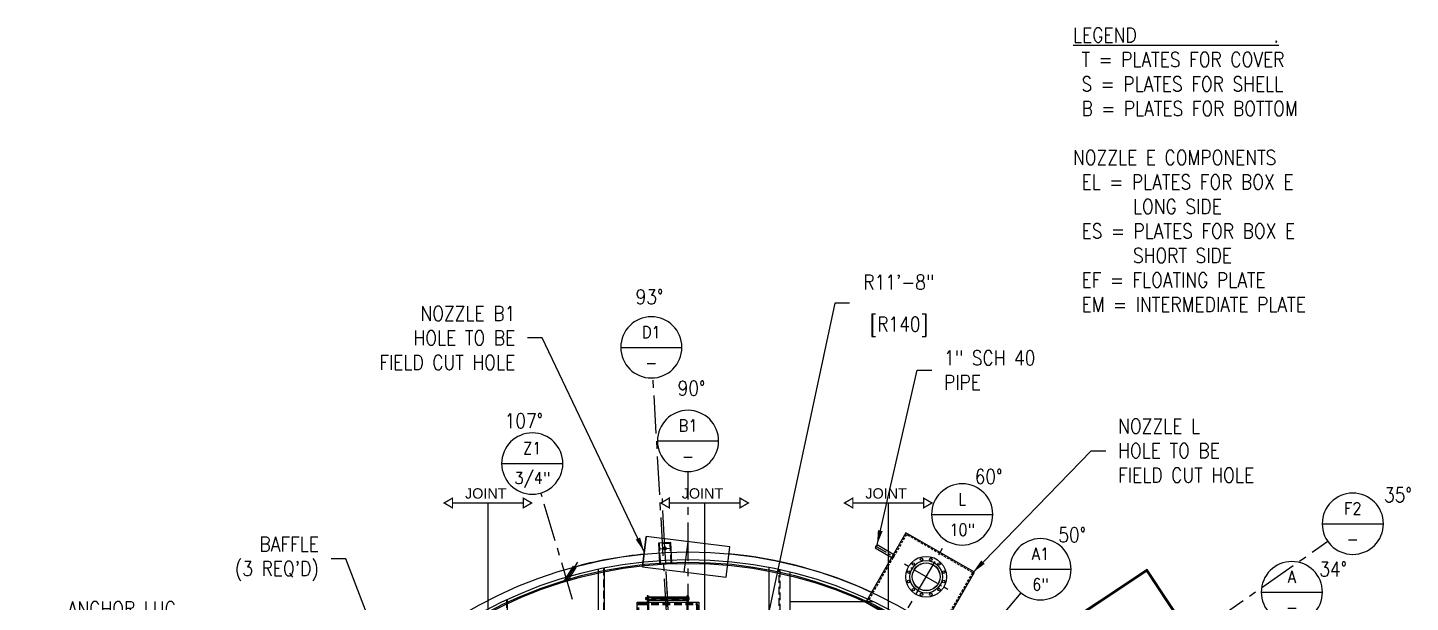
# Model space of a CAD drawing. Extents: x -1889 to 6398, y -470 to 1122.
# Drawn here: x 5309 to 5851, y 659 to 884 of the extents above; entities that cross this region are included whole.
import ezdxf
from ezdxf.enums import TextEntityAlignment as Align

# ---------------------------------------------------------------- set-up
doc = ezdxf.new("R2010")
doc.units = 0
doc.header["$LTSCALE"] = 12
doc.header["$MEASUREMENT"] = 0
doc.header["$PDMODE"] = 33
doc.header["$PDSIZE"] = -0.5
for name, pattern in [('CENTER', [2, 1.25, -0.25, 0.25, -0.25]), ('HIDDEN', [0.375, 0.25, -0.125]), ('PHANTOM2', [1.25, 0.625, -0.125, 0.125, -0.125, 0.125, -0.125])]:
    doc.linetypes.add(name, pattern=pattern)
doc.layers.get('0').update_dxf_attribs({"linetype": 'CONTINUOUS'})
doc.layers.get('Defpoints').update_dxf_attribs({"linetype": 'CONTINUOUS'})
for name, color, linetype in [('08X13_75', 3, 'CONTINUOUS'), ('1 PIPE', 7, 'CONTINUOUS'), ('10T-150-RFSO', 14, 'CONTINUOUS'), ('3-4 PIPE', 7, 'CONTINUOUS'), ('8X35', 3, 'CONTINUOUS'), ('CENTER', 6, 'CENTER'), ('COVER', 3, 'CONTINUOUS'), ('DIM', 1, 'CONTINUOUS'), ('EQUIP', 7, 'CONTINUOUS'), ('GEOM', 7, 'CONTINUOUS'), ('HANDLE', 2, 'CONTINUOUS'), ('HIDDEN', 11, 'HIDDEN'), ('NECK', 242, 'CONTINUOUS'), ('SHELL', 40, 'CONTINUOUS'), ('TEXT', 4, 'CONTINUOUS')]:
    doc.layers.add(name, color=color, linetype=linetype)
doc.styles.add('ROMANS', font='ROMANS.shx', dxfattribs={"width": 0.85, "height": 5.76})
doc.styles.get("Standard").update_dxf_attribs({"font": 'sanss___.ttf'})
doc.dimstyles.get("Standard").update_dxf_attribs({"dimtxt": 0.18, "dimasz": 0.18, "dimexe": 0.18, "dimexo": 0.0625, "dimgap": 0.09, "dimtad": 0, "dimtih": 1, "dimtoh": 1, "dimdec": 4, "dimzin": 0, "dimdsep": 46, "dimtxsty": 'Standard', "dimcen": 0.09, "dimadec": 0, "dimazin": 0, "dimtfac": 1, "dimtdec": 4, "dimtofl": 0, "dimtmove": 0, "dimatfit": 3, "dimfxl": 1, "dimtolj": 1, "dimtzin": 0, "dimarcsym": 0})

# ---------------------------------------------------------------- blocks, each defined once
blk = doc.blocks.new('Nozzle Callout')
blk.add_line((0.25, 0), (-0.25, 0))
blk.add_circle((0, 0), 0.25)
at = {"style": 'ROMANS', "width": 0.9}
for tag, p in [('NZ-ID', (0, 0.125)), ('NZ-SZ', (0, -0.125))]:
    blk.add_attdef(tag, text='', height=0.0975, dxfattribs=at).set_placement(p, align=Align.MIDDLE)
blk = doc.blocks.new('*D60')
at = {"layer": 'Defpoints', "color": 0, "transparency": 16777216}
for p in [(5597.2, 643.72), (5567.91, 506.84)]:
    blk.add_point(p, dxfattribs=at)
at = {"layer": 'DIM', "color": 0, "lineweight": -2, "transparency": 16777216}
for p, q in [((5625.46, 775.86), (5598.4, 649.35)), ((5631.22, 775.86), (5625.46, 775.86))]:
    blk.add_line(p, q, dxfattribs=at)
at = {"layer": 'DIM', "color": 0, "transparency": 16777216}
blk.add_solid([(5597.46, 649.55), (5599.34, 649.15), (5597.2, 643.72)], dxfattribs=at)
at = {"layer": 'DIM', "color": 0, "transparency": 16777216, "char_height": 5.76, "attachment_point": 5, "style": 'ROMANS'}
for s, insert in [('\\A1;R11\'-8"', (5650.59, 784.08)), ('\\A1;[R140]', (5650.59, 766.67))]:
    blk.add_mtext(s, dxfattribs=dict(at, insert=insert))
blk = doc.blocks.new('A$C36903709')
at = {"layer": 'CENTER'}
for p, q in [((0, 0), (7.75, 0)), ((5.625, 2.4375), (5.625, -2.4375))]:
    blk.add_line(p, q, dxfattribs=at)
at = {"layer": 'EQUIP'}
blk.add_lwpolyline([(0, -2.4375), (7.75, -2.4375), (7.75, 2.4375), (0, 2.4375)], close=True, dxfattribs=at)
blk.add_circle((5.625, 0), 0.5, dxfattribs=at)
at = {"layer": 'HIDDEN'}
for p, q in [((7.75, 2.125), (0, 2.125)), ((7.4375, -2.125), (7.4375, 2.125)), ((0, -2.125), (7.75, -2.125))]:
    blk.add_line(p, q, dxfattribs=at)
blk.add_circle((5.625, 0), 0.5625, dxfattribs=at)
blk = doc.blocks.new('A$C63563B1A')
at = {"layer": 'CENTER'}
for p, q in [((0, 13.5), (0, 0)), ((-13.5, 8.5), (-13.5, -8.5)), ((13.76, 0), (-16.4, 0)), ((0, -13.5), (0, 0)), ((3.75, 3.48), (3.75, -3.48))]:
    blk.add_line(p, q, dxfattribs=at)
at = {"layer": 'COVER'}
blk.add_lwpolyline([(12, 12.25), (12, -12), (-12, -12), (-12, 12.25)], close=True, dxfattribs=at)
at = {"layer": 'GEOM'}
for p, q in [((-12.84, -7.5), (-12.84, 7.5)), ((11.75, 7.75), (11.75, 7.5)), ((11.75, -7.5), (11.75, -7.75))]:
    blk.add_line(p, q, dxfattribs=at)
for points in [[(-14.5, 8), (-12.5, 8), (-12.5, 7.75), (-14.5, 7.75)], [(-14.16, 7.5), (-12.84, 7.5), (-12.84, -7.5), (-14.16, -7.5)], [(-13.87, 8), (-13.12, 8), (-13.12, 8.5), (-13.87, 8.5)], [(-14.5, -8), (-12.5, -8), (-12.5, -7.75), (-14.5, -7.75)], [(-13.87, -8), (-13.12, -8), (-13.12, -8.5), (-13.87, -8.5)]]:
    blk.add_lwpolyline(points, close=True, dxfattribs=at)
for points in [[(11.75, 7.75), (-14.5, 7.75), (-14.5, 7.5), (11.75, 7.5)], [(11.75, -7.75), (-14.5, -7.75), (-14.5, -7.5), (11.75, -7.5)]]:
    blk.add_lwpolyline(points, dxfattribs=at)
for centre in [(-13.5, 8.25), (-13.5, -8.25)]:
    blk.add_circle(centre, 0.0625, dxfattribs=at)
at = {"layer": 'HANDLE'}
for p, q in [((3.5, -3), (3.5, 3)), ((4, -3), (4, 3))]:
    blk.add_line(p, q, dxfattribs=at)
for centre in [(3.75, 3), (3.75, -3)]:
    blk.add_circle(centre, 0.25, dxfattribs=at)
at = {"layer": 'HIDDEN', "linetype": 'HIDDEN'}
for p, q in [((-14.02, -7.5), (-14.02, 7.5)), ((-13.87, -7.5), (-13.87, 7.5)), ((-13.12, -7.5), (-13.12, 7.5)), ((-12.98, -7.5), (-12.98, 7.5))]:
    blk.add_line(p, q, dxfattribs=at)
at = {"layer": 'NECK', "linetype": 'HIDDEN'}
for p, q in [((-11.69, -11), (-11.69, 11)), ((-11.19, -11), (-11.19, 11)), ((-10.94, 11.75), (10.94, 11.75)), ((-10.94, 11.25), (10.94, 11.25)), ((11.19, -11), (11.19, 11)), ((11.69, -11), (11.69, 11)), ((11, -11.25), (-11, -11.25)), ((11, -11.75), (-11, -11.75))]:
    blk.add_line(p, q, dxfattribs=at)
for centre, radius, start, end in [((-10.94, 11), 0.75, 90, 180), ((-10.94, 11), 0.25, 90, 180), ((10.94, 11), 0.75, 0, 90), ((10.94, 11), 0.25, 0, 90), ((-10.94, -11), 0.75, 180, 270), ((-10.94, -11), 0.25, 180, 270), ((10.94, -11), 0.75, 270, 0), ((10.94, -11), 0.25, 270, 0)]:
    blk.add_arc(centre, radius, start, end, dxfattribs=at)
blk = doc.blocks.new('A$C1D48307A')
at = {"layer": '1 PIPE'}
for p, q in [((65, 68.8), (61, 68.8)), ((61, 68.8), (61, 45)), ((65, 45), (65, 68.8)), ((61, 45), (65, 45))]:
    blk.add_line(p, q, dxfattribs=at)
at = {"layer": '10T-150-RFSO'}
for centre, radius in [((61.5, 0), 24), ((61.5, 0), 19.1), ((46.4, 15.1), 1.5), ((61.5, 0), 16.3), ((56, 20.6), 1.5), ((67, 20.6), 1.5), ((76.6, 15.1), 1.5), ((40.9, 5.5), 1.5), ((82.1, 5.5), 1.5), ((40.9, -5.5), 1.5), ((46.4, -15.1), 1.5), ((76.6, -15.1), 1.5), ((82.1, -5.5), 1.5), ((56, -20.6), 1.5), ((67, -20.6), 1.5)]:
    blk.add_circle(centre, radius, dxfattribs=at)
at = {"layer": 'CENTER'}
for p, q in [((63, 70.2), (63, 44.4)), ((61.5, 0), (61.5, 29.4)), ((61.5, 0), (61.5, -29.4))]:
    blk.add_line(p, q, dxfattribs=at)
at = {"layer": 'EQUIP'}
for p, q in [((94.5, 46.5), (0, 46.5)), ((0, 46.5), (0, -46.5)), ((94.5, -46.5), (94.5, 46.5)), ((0, -46.5), (94.5, -46.5))]:
    blk.add_line(p, q, dxfattribs=at)
at = {"layer": 'EQUIP', "linetype": 'HIDDEN'}
for p, q in [((93, 45), (0, 45)), ((93, -45), (93, 45)), ((0, -45), (93, -45))]:
    blk.add_line(p, q, dxfattribs=at)
at = {"layer": 'SHELL'}
blk.add_circle((61.5, 0), 16.4, dxfattribs=at)

msp = doc.modelspace()

# ---------------------------------------------------------------- linework, layer by layer
at = {"linetype": 'PHANTOM2', "const_width": 0.5}
for points in [[(5472.24777, 697.52118), (5475.5416, 695.61948), (5475.5416, 699.42287)], [(5506.58173, 697.52118), (5503.2879, 695.61948), (5503.2879, 699.42287)], [(5557.24777, 697.52118), (5560.5416, 695.61948), (5560.5416, 699.42287)], [(5591.58173, 697.52118), (5588.2879, 695.61948), (5588.2879, 699.42287)], [(5629.24777, 697.52118), (5632.5416, 695.61948), (5632.5416, 699.42287)], [(5663.58173, 697.52118), (5660.2879, 695.61948), (5660.2879, 699.42287)]]:
    msp.add_lwpolyline(points, close=True, dxfattribs=at)
for points in [[(5475.5416, 697.52118), (5503.2879, 697.52118)], [(5489.41475, 697.52118), (5489.41475, 333.26875)], [(5560.5416, 697.52118), (5588.2879, 697.52118)], [(5632.5416, 697.52118), (5660.2879, 697.52118)], [(5646.41475, 697.52118), (5646.41475, 333.26875)]]:
    msp.add_lwpolyline(points, dxfattribs=at)
at = {"linetype": 'PHANTOM2'}
msp.add_lwpolyline([(5574.41475, 697.52118, 0.5, 0.5, 0), (5574.41475, 333.26875, 0.5, 0.5, 0)], format="xyseb", dxfattribs=at)
at = {"layer": '08X13_75'}
for p, q in [((5532.69675, 671.61602), (5532.69675, 614.86806)), ((5535.03975, 672.09942), (5535.03975, 614.86806)), ((5496.97725, 659.50313), (5496.97725, 354.17198)), ((5607.78463, 658.86806), (5640.57132, 658.86806))]:
    msp.add_line(p, q, dxfattribs=at)
at = {"layer": '08X13_75', "linetype": 'HIDDEN'}
for p, q in [((5534.73675, 672.03886), (5534.73675, 614.86806)), ((5496.67425, 659.36123), (5496.67425, 354.31389))]:
    msp.add_line(p, q, dxfattribs=at)
at = {"layer": '3-4 PIPE'}
msp.add_lwpolyline([(5519.14695, 666.55266), (5523.0528, 672.80333), (5523.94325, 672.24691), (5520.67944, 667.02371)], dxfattribs=at)
at = {"layer": '8X35'}
for p, q in [((5599.76463, 341.37507), (5599.76463, 672.30005)), ((5607.78463, 670.55269), (5607.78463, 343.12243))]:
    msp.add_line(p, q, dxfattribs=at)
at = {"layer": '8X35', "linetype": 'HIDDEN'}
for p, q in [((5603.61963, 342.16391), (5603.61963, 671.51121)), ((5603.92963, 671.44369), (5603.92963, 342.23143))]:
    msp.add_line(p, q, dxfattribs=at)
at = {"layer": 'CENTER'}
for p, q in [((5560.92911, 628.86806), (5554.19353, 746.53023)), ((5567.91475, 506.83756), (5567.91475, 709.84211)), ((5522.6279, 659.63006), (5510.22596, 701.47273)), ((5560.11569, 655.65243), (5557.83067, 699.25334)), ((5550.00553, 672.44642), (5551.46796, 684.35697)), ((5566.45232, 670.427), (5567.91475, 682.33756)), ((5582.89911, 668.40759), (5584.36154, 680.31815)), ((5645.26547, 640.81293), (5669.41703, 682.64466)), ((5694.67656, 595.59713), (5818.77906, 682.49464)), ((5519.91475, 666.79068), (5524.65467, 674.35888)), ((5698.40356, 662.34807), (5667.35492, 625.34573))]:
    msp.add_line(p, q, dxfattribs=at)
at = {"layer": 'EQUIP'}
for p, q in [((5551.46796, 684.35697), (5550.00553, 672.44642)), ((5584.36154, 680.31815), (5551.46796, 684.35697)), ((5582.89965, 668.40753), (5584.36208, 680.31808)), ((5550.00553, 672.44642), (5582.89911, 668.40759))]:
    msp.add_line(p, q, dxfattribs=at)
at = {"layer": 'SHELL'}
for p, q in [((5747.94709, 671.47547), (5678.81502, 625.54339)), ((5747.80733, 670.78231), (5679.09172, 625.12693)), ((5747.94709, 671.47547), (5695.16381, 636.4057)), ((5772.3772, 633.80237), (5747.80733, 670.78231)), ((5772.79366, 634.07907), (5747.94709, 671.47547))]:
    msp.add_line(p, q, dxfattribs=at)
for radius in [171.5, 168.5, 167.5, 167]:
    msp.add_circle((5567.91475, 506.83756), radius, dxfattribs=at)
for start, end in [(95.7096562, 104.5792487), (65.2692819, 84.6854806)]:
    msp.add_arc((5567.91475, 506.83756), 171.5, start, end, dxfattribs=at)

# ---------------------------------------------------------------- block references
at = {"layer": 'COVER', "xscale": 0.3333333333333712, "yscale": 0.3333333333333712, "zscale": 0.3333333333333712, "rotation": 60.00000000000009}
msp.add_blockref('A$C1D48307A', (5651.05432, 650.83951), dxfattribs=at)
at = {"layer": 'COVER', "rotation": 270}
msp.add_blockref('A$C63563B1A', (5559.91475, 646.58756), dxfattribs=at)
at = {"layer": 'DIM'}
ref = msp.add_blockref('Nozzle Callout', (5553.50771, 758.51061), dxfattribs=dict(at, xscale=-48, yscale=48, zscale=48))
ref.add_attrib('NZ-ID', 'D1', dxfattribs={"layer": '0', "height": 4.68, "style": 'ROMANS', "width": 0.9}).set_placement((5553.50771, 764.51061), align=Align.MIDDLE)
ref.add_attrib('NZ-SZ', '-', dxfattribs={"layer": '0', "height": 4.68, "style": 'ROMANS', "width": 0.9}).set_placement((5553.50771, 752.51061), align=Align.MIDDLE)
ref = msp.add_blockref('Nozzle Callout', (5567.91475, 721.84211), dxfattribs=dict(at, xscale=-48, yscale=48, zscale=48))
ref.add_attrib('NZ-ID', 'B1', dxfattribs={"layer": '0', "height": 4.68, "style": 'ROMANS', "width": 0.9}).set_placement((5567.91475, 727.84211), align=Align.MIDDLE)
ref.add_attrib('NZ-SZ', '-', dxfattribs={"layer": '0', "height": 4.68, "style": 'ROMANS', "width": 0.9}).set_placement((5567.91475, 715.84211), align=Align.MIDDLE)
ref = msp.add_blockref('Nozzle Callout', (5506.81586, 712.978), dxfattribs=dict(at, xscale=-48, yscale=48, zscale=48))
ref.add_attrib('NZ-ID', 'Z1', dxfattribs={"layer": '0', "height": 4.68, "style": 'ROMANS', "width": 0.9}).set_placement((5506.81586, 718.978), align=Align.MIDDLE)
ref.add_attrib('NZ-SZ', '3/4"', dxfattribs={"layer": '0', "height": 4.68, "style": 'ROMANS', "width": 0.9}).set_placement((5506.81586, 706.978), align=Align.MIDDLE)
ref = msp.add_blockref('Nozzle Callout', (5675.41703, 693.03696), dxfattribs=dict(at, xscale=-48, yscale=48, zscale=48))
ref.add_attrib('NZ-ID', 'L', dxfattribs={"layer": '0', "height": 4.68, "style": 'ROMANS', "width": 0.9}).set_placement((5675.41703, 699.03696), align=Align.MIDDLE)
ref.add_attrib('NZ-SZ', '10"', dxfattribs={"layer": '0', "height": 4.68, "style": 'ROMANS', "width": 0.9}).set_placement((5675.41703, 687.03696), align=Align.MIDDLE)
ref = msp.add_blockref('Nozzle Callout', (5828.60889, 689.37756), dxfattribs=dict(at, xscale=-48, yscale=48, zscale=48))
ref.add_attrib('NZ-ID', 'F2', dxfattribs={"layer": '0', "height": 4.68, "style": 'ROMANS', "width": 0.9}).set_placement((5828.60889, 695.37756), align=Align.MIDDLE)
ref.add_attrib('NZ-SZ', '-', dxfattribs={"layer": '0', "height": 4.68, "style": 'ROMANS', "width": 0.9}).set_placement((5828.60889, 683.37756), align=Align.MIDDLE)
ref = msp.add_blockref('Nozzle Callout', (5706.11701, 671.5406), dxfattribs=dict(at, xscale=-48, yscale=48, zscale=48))
ref.add_attrib('NZ-ID', 'A1', dxfattribs={"layer": '0', "height": 4.68, "style": 'ROMANS', "width": 0.9}).set_placement((5706.11701, 677.5406), align=Align.MIDDLE)
ref.add_attrib('NZ-SZ', '6"', dxfattribs={"layer": '0', "height": 4.68, "style": 'ROMANS', "width": 0.9}).set_placement((5706.11701, 665.5406), align=Align.MIDDLE)
ref = msp.add_blockref('Nozzle Callout', (5804.71285, 662.57553), dxfattribs=dict(at, xscale=-48, yscale=48, zscale=48))
ref.add_attrib('NZ-ID', 'A', dxfattribs={"layer": '0', "height": 4.68, "style": 'ROMANS', "width": 0.9}).set_placement((5804.71285, 668.57553), align=Align.MIDDLE)
ref.add_attrib('NZ-SZ', '-', dxfattribs={"layer": '0', "height": 4.68, "style": 'ROMANS', "width": 0.9}).set_placement((5804.71285, 656.57553), align=Align.MIDDLE)
at = {"layer": 'EQUIP', "rotation": 92.99999999999909}
msp.add_blockref('A$C36903709', (5559.14848, 674.10801), dxfattribs=at)

# ---------------------------------------------------------------- texts
at = {"layer": 'DIM', "style": 'ROMANS', "width": 0.85}
for s, p in [('93%%D', (5552.80148, 778.32272)), ('90%%D', (5569.2685, 742.48033)), ('107%%d', (5503.4991, 729.74784)), ('60%%D', (5685.77527, 707.84257)), ('35%%D', (5846.31133, 700.64715)), ('50%%D', (5718.56876, 685.02027)), ('34%%D', (5820.91997, 671.62392))]:
    msp.add_text(s, height=5.76, dxfattribs=at).set_placement(p, align=Align.MIDDLE_CENTER)
at = {"layer": 'DIM', "char_height": 5.76, "style": 'ROMANS'}
for s, insert, attachment_point in [('NOZZLE B1\\PHOLE TO BE \\PFIELD CUT HOLE', (5500.11891, 762.2001), 6), ('1" SCH 40\\PPIPE', (5668.27407, 749.56287), 4), ('NOZZLE L\\P{\\Fromans.shx|c1;HOLE TO BE \\PFIELD CUT HOLE}', (5736.59888, 718.0231), 4), ("BAFFLE\\P(3 REQ'D)", (5423.10426, 675.65769), 6), ("ANCHOR LUG\\P(8 REQ'D, EQ SP)", (5367.04621, 650.28941), 6)]:
    msp.add_mtext(s, dxfattribs=dict(at, insert=insert, attachment_point=attachment_point))
at = {"layer": 'DIM', "char_height": 4.032, "attachment_point": 4}
for insert in [(5480.44905, 701.24448), (5565.44905, 701.24448), (5637.44905, 701.24448)]:
    msp.add_mtext('JOINT', dxfattribs=dict(at, insert=insert))
at = {"layer": 'TEXT', "insert": (5718.8832, 883.82354), "char_height": 5.76, "width": 133.1873879, "attachment_point": 1, "style": 'ROMANS'}
msp.add_mtext('{\\LLEGEND                .}\\P T = PLATES FOR COVER\\P S = PLATES FOR SHELL\\P B = PLATES FOR BOTTOM\\P\\PNOZZLE E COMPONENTS \\P EL = PLATES FOR BOX E\\P       LONG SIDE\\P ES = PLATES FOR BOX E \\P       SHORT SIDE\\P EF = FLOATING PLATE\\P EM = INTERMEDIATE PLATE  ', dxfattribs=at)

# ---------------------------------------------------------------- dimensions: what is measured, and where the dimension line sits
at = {"layer": 'DIM'}
dim = msp.add_radius_dim(center=(5567.91475, 506.83756), mpoint=(5597.19593, 643.71953), dimstyle='Standard', override={"dimscale": 48, "dimtxt": 5.76, "dimasz": 0.12, "dimexe": 0.0625, "dimexo": 0.125, "dimgap": 0.1, "dimzin": 3, "dimlunit": 4, "dimpost": '\\X', "dimtxsty": 'ROMANS', "dimcen": 0}, dxfattribs=at)
dim.commit()
dim.dimension.update_dxf_attribs({"geometry": '*D60', "text_midpoint": (5650.59329, 775.85552), "dimtype": 164})

# ---------------------------------------------------------------- leaders
at = {"layer": 'DIM', "annotation_type": 0, "has_hookline": 1}
for points, hookline_direction, text_width in [([(5550.73675, 678.40169), (5510.67891, 762.2001), (5504.91891, 762.2001)], 1, 60.15086), ([(5642.01861, 681.06421), (5657.71407, 749.56287), (5663.47407, 749.56287)], 0, 39.63429), ([(5679.54578, 670.18817), (5726.03888, 718.0231), (5731.79888, 718.0231)], 0, 60.15086), ([(5455.49236, 619.25995), (5433.66426, 675.65769), (5427.90426, 675.65769)], 1, 35.904)]:
    msp.add_leader(points, dimstyle='Standard', override={"dimscale": 48, "dimtxt": 5.76, "dimasz": 0.12, "dimexe": 0.0625, "dimexo": 0.125, "dimgap": 0.1, "dimzin": 3, "dimlunit": 4, "dimpost": '\\X', "dimtxsty": 'ROMANS', "dimcen": 0}, dxfattribs=dict(at, hookline_direction=hookline_direction, text_width=text_width))

doc.saveas('drawing.dxf')
